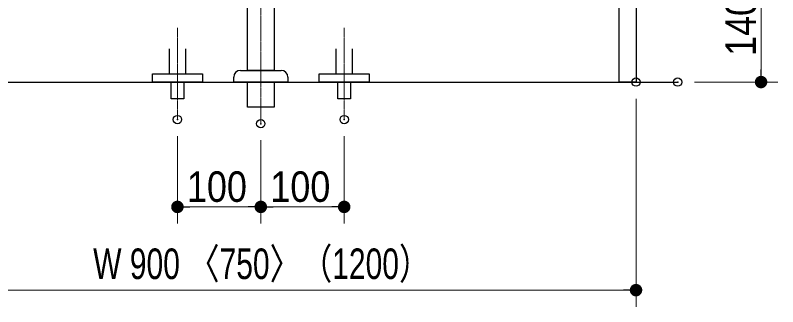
# Model space of a CAD drawing. Units: millimetres, scale not verified. Extents: x -6062 to 6062, y -3045 to 3045.
# Drawn here: x -5162 to -4248, y -2290 to -1940 of the extents above; entities that cross this region are included whole.
import ezdxf
from ezdxf.enums import TextEntityAlignment as Align

# ---------------------------------------------------------------- set-up
doc = ezdxf.new("R2010")
doc.units = ezdxf.units.MM
doc.header["$LTSCALE"] = 20
doc.header["$PDMODE"] = 32
doc.header["$PDSIZE"] = 10
doc.linetypes.add('USER3', pattern=[2.91, 1.76, -0.4, 0.35, -0.4])
for name, color, linetype, lineweight in [('0-1_2寸法-1', 7, 'Continuous', 15), ('0-2_0', 7, 'Continuous', 25), ('0-7_5ボウル・キャビネット', 7, 'Continuous', 15), ('0-8_4給排水', 7, 'Continuous', 30)]:
    doc.layers.add(name, color=color, linetype=linetype, lineweight=lineweight)
doc.layers.add('0-3_Defpoints', color=7, linetype='Continuous')
doc.styles.add('ＭＳ Ｐゴシック', font='')
doc.styles.get('ＭＳ Ｐゴシック').set_extended_font_data('MS PGothic')

# ---------------------------------------------------------------- blocks, each defined once
blk = doc.blocks.new('_Dot')
at = {"layer": '0-2_0'}
blk.add_line((-10, 0), (-20, 0), dxfattribs=at)
for points in [[(0, 0), (-10, 0), (-9.92, 1.25)], [(0, 0), (-9.92, -1.25), (-10, 0)], [(0, 0), (-9.92, 1.25), (-9.69, 2.49)], [(0, 0), (-9.69, -2.49), (-9.92, -1.25)], [(0, 0), (-9.69, 2.49), (-9.3, 3.68)], [(0, 0), (-9.3, -3.68), (-9.69, -2.49)], [(0, 0), (-9.3, 3.68), (-8.76, 4.82)], [(0, 0), (-8.76, -4.82), (-9.3, -3.68)], [(0, 0), (-8.76, 4.82), (-8.09, 5.88)], [(0, 0), (-8.09, -5.88), (-8.76, -4.82)], [(0, 0), (-8.09, 5.88), (-7.29, 6.85)], [(0, 0), (-7.29, -6.85), (-8.09, -5.88)], [(0, 0), (-7.29, 6.85), (-6.37, 7.71)], [(0, 0), (-6.37, -7.71), (-7.29, -6.85)], [(0, 0), (-6.37, 7.71), (-5.36, 8.44)], [(0, 0), (-5.36, -8.44), (-6.37, -7.71)], [(0, 0), (-5.36, 8.44), (-4.26, 9.05)], [(0, 0), (-4.26, -9.05), (-5.36, -8.44)], [(0, 0), (-4.26, 9.05), (-3.09, 9.51)], [(0, 0), (-3.09, -9.51), (-4.26, -9.05)], [(0, 0), (-3.09, 9.51), (-1.87, 9.82)], [(0, 0), (-1.87, -9.82), (-3.09, -9.51)], [(0, 0), (-1.87, 9.82), (-0.63, 9.98)], [(0, 0), (-0.63, -9.98), (-1.87, -9.82)], [(0, 0), (-0.63, 9.98), (0.63, 9.98)], [(0, 0), (0.63, -9.98), (-0.63, -9.98)], [(0, 0), (0.63, 9.98), (1.87, 9.82)], [(0, 0), (1.87, 9.82), (3.09, 9.51)], [(0, 0), (3.09, 9.51), (4.26, 9.05)], [(0, 0), (4.26, 9.05), (5.36, 8.44)], [(0, 0), (5.36, 8.44), (6.37, 7.71)], [(0, 0), (6.37, 7.71), (7.29, 6.85)], [(0, 0), (7.29, 6.85), (8.09, 5.88)], [(0, 0), (8.09, 5.88), (8.76, 4.82)], [(0, 0), (8.76, 4.82), (9.3, 3.68)], [(0, 0), (9.3, 3.68), (9.69, 2.49)], [(0, 0), (9.69, 2.49), (9.92, 1.25)], [(0, 0), (9.92, 1.25), (10, 0)], [(0, 0), (1.87, -9.82), (0.63, -9.98)], [(0, 0), (3.09, -9.51), (1.87, -9.82)], [(0, 0), (4.26, -9.05), (3.09, -9.51)], [(0, 0), (5.36, -8.44), (4.26, -9.05)], [(0, 0), (6.37, -7.71), (5.36, -8.44)], [(0, 0), (7.29, -6.85), (6.37, -7.71)], [(0, 0), (8.09, -5.88), (7.29, -6.85)], [(0, 0), (8.76, -4.82), (8.09, -5.88)], [(0, 0), (9.3, -3.68), (8.76, -4.82)], [(0, 0), (9.69, -2.49), (9.3, -3.68)], [(0, 0), (9.92, -1.25), (9.69, -2.49)], [(0, 0), (10, 0), (9.92, -1.25)]]:
    blk.add_solid(points, dxfattribs=at)
blk = doc.blocks.new('グループ-31')
at = {"layer": '0-8_4給排水', "linetype": 'USER3', "lineweight": 15}
blk.add_line((-61600, -41400), (-61600, -20660), dxfattribs=at)
at = {"layer": '0-8_4給排水'}
blk.add_line((-62250, -40306.7), (-62250, -40280), dxfattribs=at)
for points in [[(-61280, -30820), (-61280, -40120), (-61920, -40120), (-61920, -31893.3)], [(-62090, -40120), (-62087.5, -40120), (-61112.5, -40120), (-61110, -40120)], [(-60950, -40280), (-60950, -40306.7), (-60950, -40400), (-62250, -40400), (-62250, -40306.7)]]:
    blk.add_lwpolyline(points, dxfattribs=at)
blk.add_lwpolyline([(-61920, -40400), (-61280, -40400), (-61280, -41000), (-61920, -41000)], close=True, dxfattribs=at)
for centre, start, end in [((-62090, -40280), 90, 180), ((-61110, -40280), 0, 90)]:
    blk.add_arc(centre, 160, start, end, dxfattribs=at)
blk = doc.blocks.new('グループ-33')
at = {"layer": '0-8_4給排水', "linetype": 'USER3', "lineweight": 15}
for p, q in [((-2000, 1300), (-2000, -900)), ((2000, 1300), (2000, -900))]:
    blk.add_line(p, q, dxfattribs=at)
at = {"layer": '0-8_4給排水'}
for points in [[(-2200, 800), (-2200, 200), (-1800, 200), (-1800, 800)], [(1800, 800), (1800, 200), (2200, 200), (2200, 800)]]:
    blk.add_lwpolyline(points, dxfattribs=at)
for points in [[(-2600, 200), (-1400, 200), (-1400, 0), (-2600, 0)], [(1400, 200), (2600, 200), (2600, 0), (1400, 0)], [(-2150, 0), (-1850, 0), (-1850, -400), (-2150, -400)], [(1850, 0), (2150, 0), (2150, -400), (1850, -400)]]:
    blk.add_lwpolyline(points, close=True, dxfattribs=at)
blk = doc.blocks.new('止水栓_床_W100')
at = {"layer": '0-8_4給排水'}
blk.add_blockref('グループ-33', (0, 0), dxfattribs=at)

msp = doc.modelspace()

# ---------------------------------------------------------------- linework, layer by layer
at = {"layer": '0-1_2寸法-1'}
for p, q in [((-4267.5, -1895.01), (-4267.5, -2004.99)), ((-4347.5, -2020), (-4247.5, -2020)), ((-4417.5, -2040), (-4417.5, -2290)), ((-4967.5, -2085), (-4967.5, -2190)), ((-4767.5, -2085), (-4767.5, -2190)), ((-4867.5, -2090), (-4867.5, -2190)), ((-4867.5, -2090), (-4867.5, -2190)), ((-4952.49, -2170), (-4882.51, -2170)), ((-4782.51, -2170), (-4852.49, -2170)), ((-4432.51, -2270), (-5302.49, -2270))]:
    msp.add_line(p, q, dxfattribs=at)
at = {"layer": '0-3_Defpoints'}
for p in [(-4417.5, -2020), (-4367.5, -2020), (-4267.5, -2020), (-4967.5, -2065), (-4867.5, -2070), (-4867.5, -2070), (-4767.5, -2065), (-4867.5, -2170), (-4867.5, -2170)]:
    msp.add_point(p, dxfattribs=at)
at = {"layer": '0-7_5ボウル・キャビネット', "lineweight": 30}
msp.add_line((-5367.5, -2020), (-4367.5, -2020), dxfattribs=at)
msp.add_lwpolyline([(-4437.5, -1930), (-4417.5, -1930), (-4417.5, -2020), (-4437.5, -2020)], close=True, dxfattribs=at)

# ---------------------------------------------------------------- block references
at = {"layer": '0-1_2寸法-1', "xscale": 0.7503418, "yscale": 0.7503418}
for p, rotation in [((-4267.5, -2020), 270), ((-4967.5, -2170), 180), ((-4867.5, -2170), 180)]:
    msp.add_blockref('_Dot', p, dxfattribs=dict(at, rotation=rotation))
for p in [(-4867.5, -2170), (-4767.5, -2170), (-4417.5, -2270)]:
    msp.add_blockref('_Dot', p, dxfattribs=at)
at = {"layer": '0-8_4給排水', "xscale": 0.05, "yscale": 0.05}
for name, p in [('グループ-31', (-1787.5, 0)), ('止水栓_床_W100', (-4867.5, -2020))]:
    msp.add_blockref(name, p, dxfattribs=at)

# ---------------------------------------------------------------- texts
at = {"layer": '0-1_2寸法-1', "style": 'ＭＳ Ｐゴシック', "width": 0.9}
msp.add_text('140', height=36.66, rotation=90, dxfattribs=at).set_placement((-4262.54, -1988.61), align=Align.BOTTOM_LEFT)
at = {"layer": '0-1_2寸法-1', "style": 'ＭＳ Ｐゴシック'}
for s, height, width, p in [('100', 36.66, 0.9, (-4956.11, -2174.96)), ('100', 36.66, 0.9, (-4856.11, -2174.96)), ('W 900 〈750〉（1200）', 36.69, 0.75, (-5068.55, -2267.65))]:
    msp.add_text(s, height=height, dxfattribs=dict(at, width=width)).set_placement(p, align=Align.BOTTOM_LEFT)

doc.saveas('drawing.dxf')
